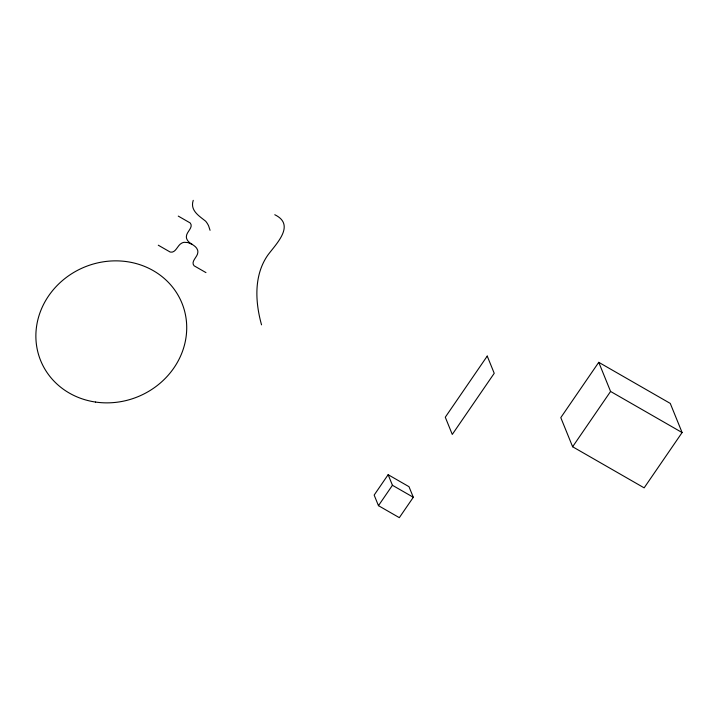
<?xml version="1.0" encoding="UTF-8"?>
<svg xmlns="http://www.w3.org/2000/svg" width="718" height="718" viewBox="0 0 718 718"><rect width="100%" height="100%" fill="white"/><g stroke="black" fill="none" stroke-linecap="round" stroke-linejoin="round"><path stroke-width="1.08" d="M193.232 200.34C189.83 210.536 199.101 215.894 205.644 221.207A23.497 21.594 -22.1 0 1 208.642 225.946L210.06 230.307M388.142 474.697L374.159 495.079L378.458 505.669L399.325 517.66L413.308 497.278L409 486.687L388.142 474.697L392.441 485.287L413.308 497.278M378.458 505.669L392.441 485.287M598.749 362.321L560.794 417.634L572.623 446.758L644.145 487.854L682.1 432.55L670.271 403.417L598.749 362.321L610.578 391.445L682.1 432.55M572.623 446.758L610.578 391.445M192.119 244.353L187.892 242.558L184.158 242.316A6.92 6.363 -22.1 0 0 181.69 243.16C177.373 245.179 175.847 253.328 170.211 252.063L158.283 245.206M178.261 216.1L190.18 222.948C193.824 227.265 186.518 231.779 186.411 236.276A6.92 6.363 -22.1 0 0 186.662 238.681C188.43 244.111 195.799 244.596 197.576 250.026A6.92 6.363 -22.1 0 1 197.827 252.431C197.719 256.927 190.405 261.442 194.048 265.759L205.967 272.607M274.77 214.727C296.004 224.976 275.927 244.03 267.697 255.312C253.678 275.586 255.195 302.134 261.54 324.841M487.235 356.083L445.286 417.221L452.277 434.435L494.226 373.297L487.235 356.083M95.593 402.062A76.27 70.104 -22.1 0 0 183.036 306.003A76.27 70.104 -22.1 0 0 55.259 287.514A76.27 70.104 -22.1 0 0 95.593 402.062"/></g></svg>
